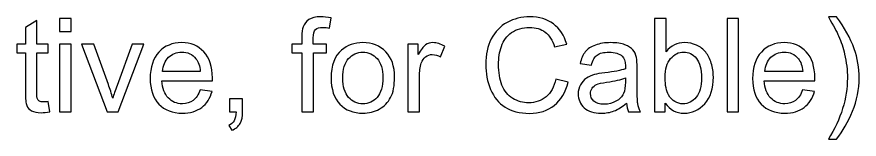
# Model space of a CAD drawing. Header units: centimetres. Extents: x 32 to 238, y -190 to 31.
# Drawn here: x 95.47 to 111.86, y -1.55 to 0.84 of the extents above; entities that cross this region are included whole.
import ezdxf

# ---------------------------------------------------------------- set-up
doc = ezdxf.new("R2010")
doc.units = ezdxf.units.CM
doc.header["$MEASUREMENT"] = 0
doc.layers.add('Layer 1', color=7, linetype='Continuous')

msp = doc.modelspace()

# ---------------------------------------------------------------- linework, layer by layer
at = {"layer": 'Layer 1', "color": 250}
for points, knots in [([(101.01729, -1.01238), (101.01729, -1.01238), (101.01729, 0.13316), (101.01729, 0.13316), (101.01729, 0.13316), (100.81917, 0.13316), (100.81917, 0.13316), (100.81917, 0.13316), (100.81917, 0.30588), (100.81917, 0.30588), (100.81917, 0.30588), (101.01729, 0.30588), (101.01729, 0.30588), (101.01729, 0.30588), (101.01729, 0.44558), (101.01729, 0.44558), (101.01729, 0.53406), (101.02491, 0.59967), (101.04057, 0.64243), (101.06216, 0.7), (101.09942, 0.74699), (101.1536, 0.78298), (101.20737, 0.81896), (101.28314, 0.83674), (101.38051, 0.83674), (101.44359, 0.83674), (101.51301, 0.82912), (101.58921, 0.8143), (101.58921, 0.8143), (101.55577, 0.61872), (101.55577, 0.61872), (101.5092, 0.62677), (101.4656, 0.631), (101.42411, 0.631), (101.35638, 0.631), (101.30854, 0.61661), (101.28018, 0.58782), (101.25224, 0.55903), (101.23827, 0.50527), (101.23827, 0.42653), (101.23827, 0.42653), (101.23827, 0.30588), (101.23827, 0.30588), (101.23827, 0.30588), (101.49481, 0.30588), (101.49481, 0.30588), (101.49481, 0.30588), (101.49481, 0.13316), (101.49481, 0.13316), (101.49481, 0.13316), (101.24081, 0.13316), (101.24081, 0.13316), (101.24081, 0.13316), (101.24081, -1.01238), (101.24081, -1.01238), (101.24081, -1.01238), (101.01729, -1.01238), (101.01729, -1.01238)], [0, 0, 0, 0, 0.05263158, 0.05263158, 0.05263158, 0.10526316, 0.10526316, 0.10526316, 0.15789474, 0.15789474, 0.15789474, 0.21052632, 0.21052632, 0.21052632, 0.26315789, 0.26315789, 0.26315789, 0.31578947, 0.31578947, 0.31578947, 0.36842105, 0.36842105, 0.36842105, 0.42105263, 0.42105263, 0.42105263, 0.47368421, 0.47368421, 0.47368421, 0.52631579, 0.52631579, 0.52631579, 0.57894737, 0.57894737, 0.57894737, 0.63157895, 0.63157895, 0.63157895, 0.68421053, 0.68421053, 0.68421053, 0.73684211, 0.73684211, 0.73684211, 0.78947368, 0.78947368, 0.78947368, 0.84210526, 0.84210526, 0.84210526, 0.89473684, 0.89473684, 0.89473684, 0.94736842, 0.94736842, 0.94736842, 1, 1, 1, 1]), ([(105.95717, -0.37442), (105.95717, -0.37442), (106.19847, -0.43538), (106.19847, -0.43538), (106.14809, -0.63307), (106.0575, -0.78336), (105.92669, -0.88707), (105.79588, -0.99079), (105.63586, -1.04286), (105.44663, -1.04286), (105.25105, -1.04286), (105.09188, -1.00307), (104.96911, -0.92306), (104.84634, -0.84347), (104.75321, -0.7279), (104.68929, -0.57677), (104.62536, -0.42522), (104.59319, -0.26308), (104.59319, -0.08951), (104.59319, 0.09972), (104.62917, 0.26482), (104.70156, 0.40579), (104.77395, 0.54676), (104.87682, 0.65386), (105.01017, 0.7271), (105.14352, 0.80033), (105.29042, 0.83674), (105.45044, 0.83674), (105.63247, 0.83674), (105.7853, 0.7906), (105.90891, 0.69789), (106.03295, 0.60518), (106.11931, 0.47521), (106.16799, 0.30757), (106.16799, 0.30757), (105.93177, 0.25169), (105.93177, 0.25169), (105.88986, 0.38377), (105.82848, 0.48029), (105.74847, 0.54041), (105.66846, 0.60094), (105.5677, 0.631), (105.44621, 0.631), (105.30693, 0.631), (105.19009, 0.59756), (105.09653, 0.53067), (105.00298, 0.46378), (104.93694, 0.37361), (104.89926, 0.26101), (104.86116, 0.14798), (104.84211, 0.03156), (104.84211, -0.08824), (104.84211, -0.24276), (104.86455, -0.3778), (104.90942, -0.49295), (104.95429, -0.60852), (105.02414, -0.69446), (105.11897, -0.75161), (105.2138, -0.80876), (105.31624, -0.83712), (105.42673, -0.83712), (105.56135, -0.83712), (105.67481, -0.79817), (105.76794, -0.7207), (105.86107, -0.64281), (105.92415, -0.52766), (105.95717, -0.37442)], [0, 0, 0, 0, 0.04545455, 0.04545455, 0.04545455, 0.09090909, 0.09090909, 0.09090909, 0.13636364, 0.13636364, 0.13636364, 0.18181818, 0.18181818, 0.18181818, 0.22727273, 0.22727273, 0.22727273, 0.27272727, 0.27272727, 0.27272727, 0.31818182, 0.31818182, 0.31818182, 0.36363636, 0.36363636, 0.36363636, 0.40909091, 0.40909091, 0.40909091, 0.45454545, 0.45454545, 0.45454545, 0.5, 0.5, 0.5, 0.54545455, 0.54545455, 0.54545455, 0.59090909, 0.59090909, 0.59090909, 0.63636364, 0.63636364, 0.63636364, 0.68181818, 0.68181818, 0.68181818, 0.72727273, 0.72727273, 0.72727273, 0.77272727, 0.77272727, 0.77272727, 0.81818182, 0.81818182, 0.81818182, 0.86363636, 0.86363636, 0.86363636, 0.90909091, 0.90909091, 0.90909091, 0.95454545, 0.95454545, 0.95454545, 1, 1, 1, 1]), ([(111.41773, -1.54578), (111.41773, -1.54578), (111.25771, -1.54578), (111.25771, -1.54578), (111.50494, -1.14912), (111.62855, -0.75203), (111.62855, -0.35452), (111.62855, -0.19916), (111.61077, -0.04506), (111.57521, 0.10776), (111.54727, 0.2318), (111.5079, 0.35075), (111.45752, 0.46505), (111.42535, 0.53914), (111.35846, 0.66317), (111.25771, 0.83674), (111.25771, 0.83674), (111.41773, 0.83674), (111.41773, 0.83674), (111.57267, 0.62931), (111.68739, 0.42103), (111.7619, 0.2119), (111.8254, 0.03198), (111.85715, -0.1564), (111.85715, -0.35325), (111.85715, -0.57635), (111.81439, -0.79225), (111.72888, -1.00053), (111.64379, -1.20881), (111.54007, -1.39042), (111.41773, -1.54578)], [0, 0, 0, 0, 0.1, 0.1, 0.1, 0.2, 0.2, 0.2, 0.3, 0.3, 0.3, 0.4, 0.4, 0.4, 0.5, 0.5, 0.5, 0.6, 0.6, 0.6, 0.7, 0.7, 0.7, 0.8, 0.8, 0.8, 0.9, 0.9, 0.9, 1, 1, 1, 1]), ([(96.08503, -0.81299), (96.08503, -0.81299), (96.11551, -1.01026), (96.11551, -1.01026), (96.05286, -1.02339), (95.99655, -1.03016), (95.94745, -1.03016), (95.86659, -1.03016), (95.80394, -1.01746), (95.75906, -0.99164), (95.71461, -0.96581), (95.68329, -0.93237), (95.66508, -0.89046), (95.64688, -0.84855), (95.63799, -0.7605), (95.63799, -0.6263), (95.63799, -0.6263), (95.63799, 0.13316), (95.63799, 0.13316), (95.63799, 0.13316), (95.47289, 0.13316), (95.47289, 0.13316), (95.47289, 0.13316), (95.47289, 0.30588), (95.47289, 0.30588), (95.47289, 0.30588), (95.63799, 0.30588), (95.63799, 0.30588), (95.63799, 0.30588), (95.63799, 0.63185), (95.63799, 0.63185), (95.63799, 0.63185), (95.86151, 0.76604), (95.86151, 0.76604), (95.86151, 0.76604), (95.86151, 0.30588), (95.86151, 0.30588), (95.86151, 0.30588), (96.08503, 0.30588), (96.08503, 0.30588), (96.08503, 0.30588), (96.08503, 0.13316), (96.08503, 0.13316), (96.08503, 0.13316), (95.86151, 0.13316), (95.86151, 0.13316), (95.86151, 0.13316), (95.86151, -0.639), (95.86151, -0.639), (95.86151, -0.70292), (95.86532, -0.74399), (95.87336, -0.76219), (95.88098, -0.78039), (95.89368, -0.79479), (95.91146, -0.80579), (95.92924, -0.81638), (95.95464, -0.82188), (95.98766, -0.82188), (96.01222, -0.82188), (96.04481, -0.81892), (96.08503, -0.81299)], [0, 0, 0, 0, 0.05, 0.05, 0.05, 0.1, 0.1, 0.1, 0.15, 0.15, 0.15, 0.2, 0.2, 0.2, 0.25, 0.25, 0.25, 0.3, 0.3, 0.3, 0.35, 0.35, 0.35, 0.4, 0.4, 0.4, 0.45, 0.45, 0.45, 0.5, 0.5, 0.5, 0.55, 0.55, 0.55, 0.6, 0.6, 0.6, 0.65, 0.65, 0.65, 0.7, 0.7, 0.7, 0.75, 0.75, 0.75, 0.8, 0.8, 0.8, 0.85, 0.85, 0.85, 0.9, 0.9, 0.9, 0.95, 0.95, 0.95, 1, 1, 1, 1]), ([(96.30559, 0.55226), (96.30559, 0.55226), (96.30559, 0.80626), (96.30559, 0.80626), (96.30559, 0.80626), (96.52911, 0.80626), (96.52911, 0.80626), (96.52911, 0.80626), (96.52911, 0.55226), (96.52911, 0.55226), (96.52911, 0.55226), (96.30559, 0.55226), (96.30559, 0.55226)], [0, 0, 0, 0, 0.25, 0.25, 0.25, 0.5, 0.5, 0.5, 0.75, 0.75, 0.75, 1, 1, 1, 1]), ([(108.08653, -1.01238), (108.08653, -1.01238), (107.87825, -1.01238), (107.87825, -1.01238), (107.87825, -1.01238), (107.87825, 0.80626), (107.87825, 0.80626), (107.87825, 0.80626), (108.10177, 0.80626), (108.10177, 0.80626), (108.10177, 0.80626), (108.10177, 0.15729), (108.10177, 0.15729), (108.19617, 0.27498), (108.3164, 0.33382), (108.46287, 0.33382), (108.54373, 0.33382), (108.62078, 0.31773), (108.69317, 0.28514), (108.76556, 0.25254), (108.82482, 0.2064), (108.87181, 0.14755), (108.91838, 0.08829), (108.95521, 0.01717), (108.98146, -0.06623), (109.00813, -0.1492), (109.02125, -0.23853), (109.02125, -0.33335), (109.02125, -0.55857), (108.96537, -0.73298), (108.85403, -0.85575), (108.74227, -0.97894), (108.6085, -1.04032), (108.45229, -1.04032), (108.29693, -1.04032), (108.17501, -0.97555), (108.08653, -0.84643), (108.08653, -0.84643), (108.08653, -1.01238), (108.08653, -1.01238)], [0, 0, 0, 0, 0.07692308, 0.07692308, 0.07692308, 0.15384615, 0.15384615, 0.15384615, 0.23076923, 0.23076923, 0.23076923, 0.30769231, 0.30769231, 0.30769231, 0.38461538, 0.38461538, 0.38461538, 0.46153846, 0.46153846, 0.46153846, 0.53846154, 0.53846154, 0.53846154, 0.61538462, 0.61538462, 0.61538462, 0.69230769, 0.69230769, 0.69230769, 0.76923077, 0.76923077, 0.76923077, 0.84615385, 0.84615385, 0.84615385, 0.92307692, 0.92307692, 0.92307692, 1, 1, 1, 1]), ([(109.28837, -1.01238), (109.28837, -1.01238), (109.28837, 0.80626), (109.28837, 0.80626), (109.28837, 0.80626), (109.51189, 0.80626), (109.51189, 0.80626), (109.51189, 0.80626), (109.51189, -1.01238), (109.51189, -1.01238), (109.51189, -1.01238), (109.28837, -1.01238), (109.28837, -1.01238)], [0, 0, 0, 0, 0.25, 0.25, 0.25, 0.5, 0.5, 0.5, 0.75, 0.75, 0.75, 1, 1, 1, 1]), ([(99.03905, -0.58566), (99.03905, -0.58566), (99.27019, -0.61614), (99.27019, -0.61614), (99.23421, -0.75034), (99.1669, -0.8549), (99.06868, -0.92898), (98.97047, -1.00307), (98.84516, -1.04032), (98.69234, -1.04032), (98.50015, -1.04032), (98.34775, -0.98105), (98.23514, -0.86252), (98.12253, -0.74441), (98.06623, -0.57804), (98.06623, -0.36426), (98.06623, -0.14328), (98.12296, 0.0286), (98.23683, 0.15052), (98.35071, 0.27286), (98.49845, 0.33382), (98.68006, 0.33382), (98.85575, 0.33382), (98.99926, 0.27413), (99.11059, 0.15433), (99.22193, 0.03452), (99.27781, -0.13396), (99.27781, -0.35113), (99.27781, -0.36426), (99.27739, -0.38415), (99.27654, -0.4104), (99.27654, -0.4104), (98.29483, -0.4104), (98.29483, -0.4104), (98.3033, -0.55476), (98.34394, -0.66567), (98.4176, -0.74229), (98.49083, -0.81892), (98.5827, -0.85744), (98.69234, -0.85744), (98.77404, -0.85744), (98.84389, -0.83585), (98.90147, -0.79267), (98.95946, -0.74949), (99.00518, -0.68049), (99.03905, -0.58566)], [0, 0, 0, 0, 0.06666667, 0.06666667, 0.06666667, 0.13333333, 0.13333333, 0.13333333, 0.2, 0.2, 0.2, 0.26666667, 0.26666667, 0.26666667, 0.33333333, 0.33333333, 0.33333333, 0.4, 0.4, 0.4, 0.46666667, 0.46666667, 0.46666667, 0.53333333, 0.53333333, 0.53333333, 0.6, 0.6, 0.6, 0.66666667, 0.66666667, 0.66666667, 0.73333333, 0.73333333, 0.73333333, 0.8, 0.8, 0.8, 0.86666667, 0.86666667, 0.86666667, 0.93333333, 0.93333333, 0.93333333, 1, 1, 1, 1]), ([(101.58583, -0.35325), (101.58583, -0.10983), (101.65356, 0.07051), (101.78945, 0.18777), (101.90248, 0.28514), (102.04091, 0.33382), (102.2039, 0.33382), (102.38466, 0.33382), (102.53283, 0.27455), (102.64797, 0.15602), (102.7627, 0.03791), (102.82027, -0.12592), (102.82027, -0.33462), (102.82027, -0.50396), (102.79487, -0.63688), (102.74407, -0.73383), (102.69327, -0.83077), (102.61919, -0.90612), (102.52182, -0.95989), (102.42488, -1.01365), (102.31862, -1.04032), (102.2039, -1.04032), (102.01932, -1.04032), (101.87031, -0.98148), (101.75643, -0.86337), (101.64256, -0.74526), (101.58583, -0.57508), (101.58583, -0.35325)], [0, 0, 0, 0, 0.11111111, 0.11111111, 0.11111111, 0.22222222, 0.22222222, 0.22222222, 0.33333333, 0.33333333, 0.33333333, 0.44444444, 0.44444444, 0.44444444, 0.55555556, 0.55555556, 0.55555556, 0.66666667, 0.66666667, 0.66666667, 0.77777778, 0.77777778, 0.77777778, 0.88888889, 0.88888889, 0.88888889, 1, 1, 1, 1]), ([(103.07977, -1.01238), (103.07977, -1.01238), (103.07977, 0.30588), (103.07977, 0.30588), (103.07977, 0.30588), (103.28043, 0.30588), (103.28043, 0.30588), (103.28043, 0.30588), (103.28043, 0.10395), (103.28043, 0.10395), (103.33165, 0.19751), (103.37907, 0.25931), (103.42267, 0.28895), (103.46627, 0.319), (103.51411, 0.33382), (103.56618, 0.33382), (103.64153, 0.33382), (103.71816, 0.31011), (103.79605, 0.26312), (103.79605, 0.26312), (103.71646, 0.05696), (103.71646, 0.05696), (103.66228, 0.08744), (103.60809, 0.10268), (103.5539, 0.10268), (103.50522, 0.10268), (103.46162, 0.08786), (103.42309, 0.05865), (103.38457, 0.02944), (103.35705, -0.0112), (103.34054, -0.06327), (103.31557, -0.14243), (103.30329, -0.22921), (103.30329, -0.32362), (103.30329, -0.32362), (103.30329, -1.01238), (103.30329, -1.01238), (103.30329, -1.01238), (103.07977, -1.01238), (103.07977, -1.01238)], [0, 0, 0, 0, 0.07692308, 0.07692308, 0.07692308, 0.15384615, 0.15384615, 0.15384615, 0.23076923, 0.23076923, 0.23076923, 0.30769231, 0.30769231, 0.30769231, 0.38461538, 0.38461538, 0.38461538, 0.46153846, 0.46153846, 0.46153846, 0.53846154, 0.53846154, 0.53846154, 0.61538462, 0.61538462, 0.61538462, 0.69230769, 0.69230769, 0.69230769, 0.76923077, 0.76923077, 0.76923077, 0.84615385, 0.84615385, 0.84615385, 0.92307692, 0.92307692, 0.92307692, 1, 1, 1, 1]), ([(107.32919, -0.84728), (107.24622, -0.91798), (107.16621, -0.96751), (107.08958, -0.99672), (107.01296, -1.02593), (106.93083, -1.04032), (106.84278, -1.04032), (106.698, -1.04032), (106.58666, -1.00518), (106.50877, -0.93449), (106.43088, -0.86421), (106.39193, -0.77404), (106.39193, -0.6644), (106.39193, -0.60005), (106.40675, -0.54121), (106.43596, -0.48787), (106.46559, -0.43453), (106.50411, -0.3922), (106.55153, -0.36002), (106.59936, -0.32785), (106.6527, -0.3033), (106.71239, -0.28679), (106.75642, -0.27536), (106.82288, -0.26435), (106.91136, -0.25334), (107.0917, -0.23218), (107.22505, -0.20635), (107.31014, -0.17672), (107.31099, -0.14624), (107.31141, -0.12677), (107.31141, -0.11872), (107.31141, -0.02813), (107.29024, 0.03579), (107.24791, 0.07305), (107.19076, 0.12342), (107.10567, 0.1484), (106.99306, 0.1484), (106.88765, 0.1484), (106.80976, 0.12977), (106.75981, 0.09294), (106.70943, 0.05611), (106.6726, -0.00908), (106.64847, -0.10306), (106.64847, -0.10306), (106.43003, -0.07258), (106.43003, -0.07258), (106.44993, 0.02098), (106.48252, 0.09675), (106.52824, 0.15433), (106.57396, 0.2119), (106.64, 0.25593), (106.72636, 0.28725), (106.8123, 0.31816), (106.91263, 0.33382), (107.02608, 0.33382), (107.13869, 0.33382), (107.23055, 0.3207), (107.30125, 0.29403), (107.37152, 0.26736), (107.42359, 0.23434), (107.45661, 0.19412), (107.48963, 0.1539), (107.51292, 0.1031), (107.52646, 0.04172), (107.53366, 0.00362), (107.53747, -0.06496), (107.53747, -0.1636), (107.53747, -0.1636), (107.53747, -0.45993), (107.53747, -0.45993), (107.53747, -0.66694), (107.54213, -0.79775), (107.55144, -0.85321), (107.56033, -0.90866), (107.57896, -0.96158), (107.60605, -1.01238), (107.60605, -1.01238), (107.37237, -1.01238), (107.37237, -1.01238), (107.34993, -0.96539), (107.33554, -0.91036), (107.32919, -0.84728)], [0, 0, 0, 0, 0.03703704, 0.03703704, 0.03703704, 0.07407407, 0.07407407, 0.07407407, 0.11111111, 0.11111111, 0.11111111, 0.14814815, 0.14814815, 0.14814815, 0.18518519, 0.18518519, 0.18518519, 0.22222222, 0.22222222, 0.22222222, 0.25925926, 0.25925926, 0.25925926, 0.2962963, 0.2962963, 0.2962963, 0.33333333, 0.33333333, 0.33333333, 0.37037037, 0.37037037, 0.37037037, 0.40740741, 0.40740741, 0.40740741, 0.44444444, 0.44444444, 0.44444444, 0.48148148, 0.48148148, 0.48148148, 0.51851852, 0.51851852, 0.51851852, 0.55555556, 0.55555556, 0.55555556, 0.59259259, 0.59259259, 0.59259259, 0.62962963, 0.62962963, 0.62962963, 0.66666667, 0.66666667, 0.66666667, 0.7037037, 0.7037037, 0.7037037, 0.74074074, 0.74074074, 0.74074074, 0.77777778, 0.77777778, 0.77777778, 0.81481481, 0.81481481, 0.81481481, 0.85185185, 0.85185185, 0.85185185, 0.88888889, 0.88888889, 0.88888889, 0.92592593, 0.92592593, 0.92592593, 0.96296296, 0.96296296, 0.96296296, 1, 1, 1, 1]), ([(110.75691, -0.58566), (110.75691, -0.58566), (110.98805, -0.61614), (110.98805, -0.61614), (110.95207, -0.75034), (110.88476, -0.8549), (110.78654, -0.92898), (110.68833, -1.00307), (110.56302, -1.04032), (110.4102, -1.04032), (110.21801, -1.04032), (110.06561, -0.98105), (109.953, -0.86252), (109.84039, -0.74441), (109.78409, -0.57804), (109.78409, -0.36426), (109.78409, -0.14328), (109.84082, 0.0286), (109.95469, 0.15052), (110.06857, 0.27286), (110.21631, 0.33382), (110.39792, 0.33382), (110.57361, 0.33382), (110.71712, 0.27413), (110.82845, 0.15433), (110.93979, 0.03452), (110.99567, -0.13396), (110.99567, -0.35113), (110.99567, -0.36426), (110.99525, -0.38415), (110.9944, -0.4104), (110.9944, -0.4104), (110.01269, -0.4104), (110.01269, -0.4104), (110.02116, -0.55476), (110.0618, -0.66567), (110.13546, -0.74229), (110.20869, -0.81892), (110.30056, -0.85744), (110.4102, -0.85744), (110.4919, -0.85744), (110.56175, -0.83585), (110.61933, -0.79267), (110.67732, -0.74949), (110.72304, -0.68049), (110.75691, -0.58566)], [0, 0, 0, 0, 0.06666667, 0.06666667, 0.06666667, 0.13333333, 0.13333333, 0.13333333, 0.2, 0.2, 0.2, 0.26666667, 0.26666667, 0.26666667, 0.33333333, 0.33333333, 0.33333333, 0.4, 0.4, 0.4, 0.46666667, 0.46666667, 0.46666667, 0.53333333, 0.53333333, 0.53333333, 0.6, 0.6, 0.6, 0.66666667, 0.66666667, 0.66666667, 0.73333333, 0.73333333, 0.73333333, 0.8, 0.8, 0.8, 0.86666667, 0.86666667, 0.86666667, 0.93333333, 0.93333333, 0.93333333, 1, 1, 1, 1]), ([(96.30559, -1.01238), (96.30559, -1.01238), (96.30559, 0.30588), (96.30559, 0.30588), (96.30559, 0.30588), (96.52911, 0.30588), (96.52911, 0.30588), (96.52911, 0.30588), (96.52911, -1.01238), (96.52911, -1.01238), (96.52911, -1.01238), (96.30559, -1.01238), (96.30559, -1.01238)], [0, 0, 0, 0, 0.25, 0.25, 0.25, 0.5, 0.5, 0.5, 0.75, 0.75, 0.75, 1, 1, 1, 1]), ([(97.23015, -1.01238), (97.23015, -1.01238), (96.73273, 0.30588), (96.73273, 0.30588), (96.73273, 0.30588), (96.97191, 0.30588), (96.97191, 0.30588), (96.97191, 0.30588), (97.25385, -0.48364), (97.25385, -0.48364), (97.28433, -0.56873), (97.3127, -0.6572), (97.33852, -0.74907), (97.35842, -0.67964), (97.38593, -0.59624), (97.42192, -0.49845), (97.42192, -0.49845), (97.71486, 0.30588), (97.71486, 0.30588), (97.71486, 0.30588), (97.94431, 0.30588), (97.94431, 0.30588), (97.94431, 0.30588), (97.4452, -1.01238), (97.4452, -1.01238), (97.4452, -1.01238), (97.23015, -1.01238), (97.23015, -1.01238)], [0, 0, 0, 0, 0.11111111, 0.11111111, 0.11111111, 0.22222222, 0.22222222, 0.22222222, 0.33333333, 0.33333333, 0.33333333, 0.44444444, 0.44444444, 0.44444444, 0.55555556, 0.55555556, 0.55555556, 0.66666667, 0.66666667, 0.66666667, 0.77777778, 0.77777778, 0.77777778, 0.88888889, 0.88888889, 0.88888889, 1, 1, 1, 1]), ([(98.30753, -0.22752), (98.30753, -0.22752), (99.04159, -0.22752), (99.04159, -0.22752), (99.03185, -0.11661), (99.00349, -0.03363), (98.95735, 0.02182), (98.88665, 0.10776), (98.79436, 0.15094), (98.68133, 0.15094), (98.57889, 0.15094), (98.49295, 0.11665), (98.4231, 0.04807), (98.35367, -0.02051), (98.31515, -0.11237), (98.30753, -0.22752)], [0, 0, 0, 0, 0.2, 0.2, 0.2, 0.4, 0.4, 0.4, 0.6, 0.6, 0.6, 0.8, 0.8, 0.8, 1, 1, 1, 1]), ([(101.81443, -0.35367), (101.81443, -0.52216), (101.85126, -0.64831), (101.92492, -0.73171), (101.999, -0.81553), (102.09171, -0.85744), (102.2039, -0.85744), (102.31481, -0.85744), (102.4071, -0.81553), (102.48118, -0.73129), (102.55484, -0.64704), (102.59167, -0.51877), (102.59167, -0.34648), (102.59167, -0.18392), (102.55442, -0.06073), (102.48033, 0.02267), (102.40625, 0.10649), (102.31396, 0.1484), (102.2039, 0.1484), (102.09171, 0.1484), (101.999, 0.10691), (101.92492, 0.02352), (101.85126, -0.05988), (101.81443, -0.18561), (101.81443, -0.35367)], [0, 0, 0, 0, 0.125, 0.125, 0.125, 0.25, 0.25, 0.25, 0.375, 0.375, 0.375, 0.5, 0.5, 0.5, 0.625, 0.625, 0.625, 0.75, 0.75, 0.75, 0.875, 0.875, 0.875, 1, 1, 1, 1]), ([(108.08399, -0.34351), (108.08399, -0.50099), (108.10558, -0.61487), (108.14834, -0.68514), (108.21861, -0.79987), (108.31344, -0.85744), (108.43324, -0.85744), (108.53103, -0.85744), (108.61527, -0.81511), (108.68597, -0.73044), (108.75709, -0.64577), (108.79265, -0.51962), (108.79265, -0.35198), (108.79265, -0.18011), (108.75878, -0.05353), (108.69063, 0.02817), (108.62247, 0.10988), (108.53992, 0.15094), (108.4434, 0.15094), (108.34561, 0.15094), (108.26137, 0.10861), (108.19067, 0.02394), (108.11955, -0.06073), (108.08399, -0.18307), (108.08399, -0.34351)], [0, 0, 0, 0, 0.125, 0.125, 0.125, 0.25, 0.25, 0.25, 0.375, 0.375, 0.375, 0.5, 0.5, 0.5, 0.625, 0.625, 0.625, 0.75, 0.75, 0.75, 0.875, 0.875, 0.875, 1, 1, 1, 1]), ([(110.02539, -0.22752), (110.02539, -0.22752), (110.75945, -0.22752), (110.75945, -0.22752), (110.74971, -0.11661), (110.72135, -0.03363), (110.67521, 0.02182), (110.60451, 0.10776), (110.51222, 0.15094), (110.39919, 0.15094), (110.29675, 0.15094), (110.21081, 0.11665), (110.14096, 0.04807), (110.07153, -0.02051), (110.03301, -0.11237), (110.02539, -0.22752)], [0, 0, 0, 0, 0.2, 0.2, 0.2, 0.4, 0.4, 0.4, 0.6, 0.6, 0.6, 0.8, 0.8, 0.8, 1, 1, 1, 1]), ([(107.31141, -0.35198), (107.23013, -0.385), (107.10821, -0.41294), (106.94565, -0.4358), (106.85336, -0.44892), (106.78817, -0.46374), (106.75007, -0.48025), (106.71197, -0.49676), (106.68276, -0.52089), (106.66202, -0.55222), (106.64127, -0.58397), (106.63069, -0.6191), (106.63069, -0.65805), (106.63069, -0.71689), (106.65313, -0.76642), (106.69842, -0.80579), (106.74372, -0.84516), (106.80976, -0.86506), (106.89654, -0.86506), (106.98248, -0.86506), (107.0591, -0.84643), (107.12641, -0.80876), (107.1933, -0.7715), (107.24283, -0.72028), (107.27416, -0.65551), (107.29829, -0.60513), (107.31014, -0.53105), (107.31014, -0.43326), (107.31014, -0.43326), (107.31141, -0.35198), (107.31141, -0.35198)], [0, 0, 0, 0, 0.1, 0.1, 0.1, 0.2, 0.2, 0.2, 0.3, 0.3, 0.3, 0.4, 0.4, 0.4, 0.5, 0.5, 0.5, 0.6, 0.6, 0.6, 0.7, 0.7, 0.7, 0.8, 0.8, 0.8, 0.9, 0.9, 0.9, 1, 1, 1, 1]), ([(99.61097, -1.01238), (99.61097, -1.01238), (99.61097, -0.75838), (99.61097, -0.75838), (99.61097, -0.75838), (99.86497, -0.75838), (99.86497, -0.75838), (99.86497, -0.75838), (99.86497, -1.01238), (99.86497, -1.01238), (99.86497, -1.10594), (99.84846, -1.18171), (99.81502, -1.23929), (99.782, -1.29686), (99.72908, -1.34173), (99.65669, -1.37306), (99.65669, -1.37306), (99.59573, -1.27654), (99.59573, -1.27654), (99.64314, -1.2558), (99.67786, -1.22532), (99.69987, -1.18552), (99.72231, -1.14531), (99.73501, -1.08773), (99.73755, -1.01238), (99.73755, -1.01238), (99.61097, -1.01238), (99.61097, -1.01238)], [0, 0, 0, 0, 0.11111111, 0.11111111, 0.11111111, 0.22222222, 0.22222222, 0.22222222, 0.33333333, 0.33333333, 0.33333333, 0.44444444, 0.44444444, 0.44444444, 0.55555556, 0.55555556, 0.55555556, 0.66666667, 0.66666667, 0.66666667, 0.77777778, 0.77777778, 0.77777778, 0.88888889, 0.88888889, 0.88888889, 1, 1, 1, 1])]:
    msp.add_open_spline(points, degree=3, knots=knots, dxfattribs=at)

doc.saveas('drawing.dxf')
